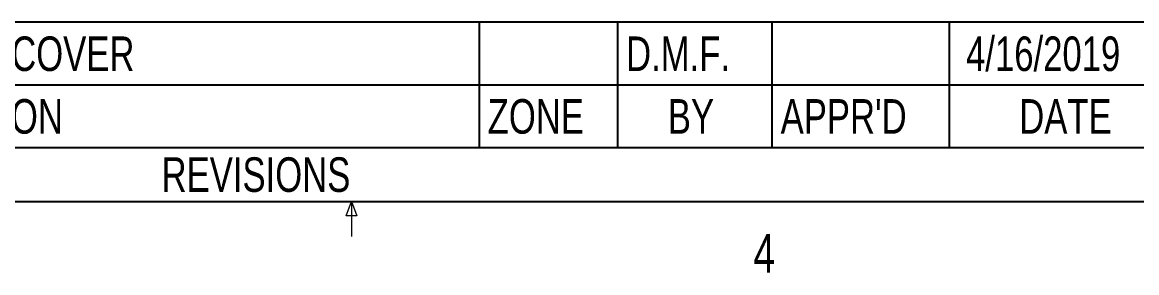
# Model space of a CAD drawing. Header units: inches. Extents: x 0.4 to 16.6, y 0.2 to 10.8.
# Drawn here: x 7.707 to 10.394, y 0.22 to 0.824 of the extents above; entities that cross this region are included whole.
import ezdxf

# ---------------------------------------------------------------- set-up
doc = ezdxf.new("R2010")
doc.units = ezdxf.units.IN
doc.header["$MEASUREMENT"] = 0
doc.layers.add('SLD-0', color=7, linetype='Continuous')
doc.styles.add('SLDTEXTSTYLE1', font='TXT', dxfattribs={"width": 0.75})

# ---------------------------------------------------------------- blocks, each defined once
blk = doc.blocks.new('SW_TABLEANNOTATION_1')
at = {"layer": 'SLD-0', "color": 0}
for p, q in [((4.4719, 0), (0, 0)), ((2.7288, 0), (2.7288, -0.1511)), ((3.0624, 0), (3.0624, -0.1511)), ((3.4352, 0), (3.4352, -0.1511)), ((3.8628, 0), (3.8628, -0.1511)), ((0, -0.1511), (4.4719, -0.1511)), ((2.7288, -0.1511), (2.7288, -0.3023)), ((3.0624, -0.1511), (3.0624, -0.3023)), ((3.4352, -0.1511), (3.4352, -0.3023)), ((3.8628, -0.1511), (3.8628, -0.3023)), ((0, -0.3023), (4.4719, -0.3023)), ((0, -0.4319), (4.4719, -0.4319))]:
    blk.add_line(p, q, dxfattribs=at)
at = {"layer": 'SLD-0', "color": 0, "attachment_point": 1, "style": 'SLDTEXTSTYLE1'}
for s, insert, char_height in [('REMOVED GATE ON COVER', (0.7556, -0.0342), 0.083333), ('D.M.F.', (3.0834, -0.0342), 0.08333), ('4/16/2019', (3.9032, -0.0342), 0.08333), ('DESCRIPTION', (1.1543, -0.1853), 0.083333), ('ZONE', (2.7497, -0.1853), 0.08333), ('BY', (3.1841, -0.1853), 0.08333), ("APPR'D", (3.4561, -0.1853), 0.08333), ('DATE', (4.0314, -0.1853), 0.08333), ('REVISIONS', (1.9634, -0.3257), 0.08333)]:
    blk.add_mtext(s, dxfattribs=dict(at, insert=insert, char_height=char_height))

msp = doc.modelspace()

# ---------------------------------------------------------------- linework, layer by layer
at = {"color": 7, "linetype": 'Continuous', "lineweight": 18}
for p, q in [((16.3763, 0.3921), (0.6263, 0.3921)), ((8.4878, 0.3575), (8.501, 0.3921)), ((8.501, 0.3921), (8.501, 0.3073)), ((8.501, 0.3921), (8.5136, 0.3575)), ((8.5136, 0.3575), (8.4878, 0.3575))]:
    msp.add_line(p, q, dxfattribs=at)

# ---------------------------------------------------------------- block references
at = {"layer": 'SLD-0'}
msp.add_blockref('SW_TABLEANNOTATION_1', (6.0797, 0.824), dxfattribs=at)

# ---------------------------------------------------------------- texts
at = {"color": 7, "linetype": 'Continuous', "lineweight": 0, "insert": (9.4701, 0.3137), "char_height": 0.0937, "attachment_point": 1, "style": 'SLDTEXTSTYLE1'}
msp.add_mtext('4', dxfattribs=at)

doc.saveas('drawing.dxf')
